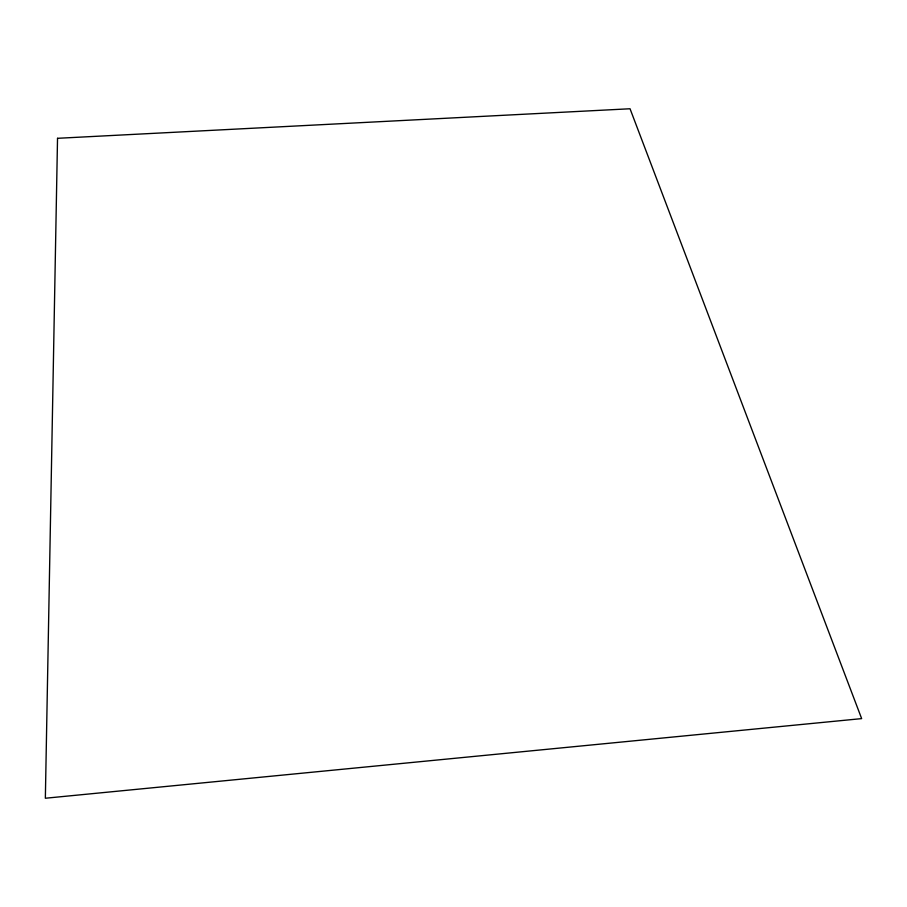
<?xml version="1.0" encoding="UTF-8"?>
<svg xmlns="http://www.w3.org/2000/svg" width="907" height="907" viewBox="0 0 907 907"><rect width="100%" height="100%" fill="white"/><g stroke="black" fill="none" stroke-linecap="round" stroke-linejoin="round"><path stroke-width="1.36" d="M57.526 138.306L45.35 798.239L861.65 718.616L630.036 108.761L57.526 138.306"/></g></svg>
